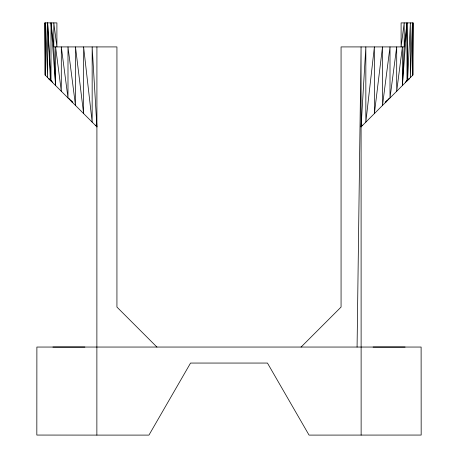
<?xml version="1.0" encoding="UTF-8"?>
<svg xmlns="http://www.w3.org/2000/svg" width="458" height="458" viewBox="0 0 458 458"><rect width="100%" height="100%" fill="white"/><g stroke="black" fill="none" stroke-linecap="round" stroke-linejoin="round"><path stroke-width="0.69" d="M96.867 435.1L148.953 435.1L190.545 363.057L267.455 363.057L309.047 435.1L421.171 435.06L421.114 347.05L36.886 347.05L36.829 435.06L96.867 435.1L96.924 46.916M357.074 347.09L361.076 46.916L361.133 435.1M413.105 22.9L412.418 75.541L412.418 22.9L410.362 77.591L410.362 22.9L407.591 80.368L407.002 22.9L404.196 46.916L402.405 85.554L402.405 46.916L396.697 91.262L396.697 46.916L390.01 97.949L390.01 46.916L382.51 105.443L382.51 46.916L374.392 113.567L374.392 46.916L365.839 122.12L365.839 46.916L361.076 126.883L413.105 74.849L413.105 22.9L401.099 22.9L401.099 46.916L404.196 22.9L404.196 46.916L341.067 46.916L341.067 307.066L301.043 347.09M402.405 85.554L407.002 22.9L407.002 80.957M361.076 126.883L362.249 125.131M388.974 98.476L385.252 102.707L386.088 101.562M385.252 102.707L387.016 100.6M405.347 82.165L409.023 78.931L406.75 80.585M406.28 81.226L409.023 78.931M44.895 22.9L56.901 22.9L56.901 46.916L53.804 22.9L53.804 46.916L55.595 85.554L55.595 46.916L61.303 91.262L61.303 46.916L67.99 97.949L67.99 46.916L75.49 105.443L75.49 46.916L83.608 113.567L83.608 46.916L92.161 122.12L92.161 46.916L96.924 126.883L44.895 74.849L44.895 22.9L45.582 75.541L45.582 22.9L47.638 77.591L47.638 22.9L50.998 80.957L50.998 22.9L53.804 46.916L116.933 46.916L116.933 307.066L156.957 347.09M52.899 347.05L84.919 347.05M373.081 347.05L405.101 347.05M52.653 82.165L48.977 78.931L51.25 80.585M48.977 78.931L51.72 81.226M69.026 98.476L72.748 102.707L71.912 101.562M70.984 100.6L72.748 102.707M95.751 125.131L96.924 126.883M50.998 22.9L55.595 85.554M47.638 22.9L50.409 80.368"/></g></svg>
